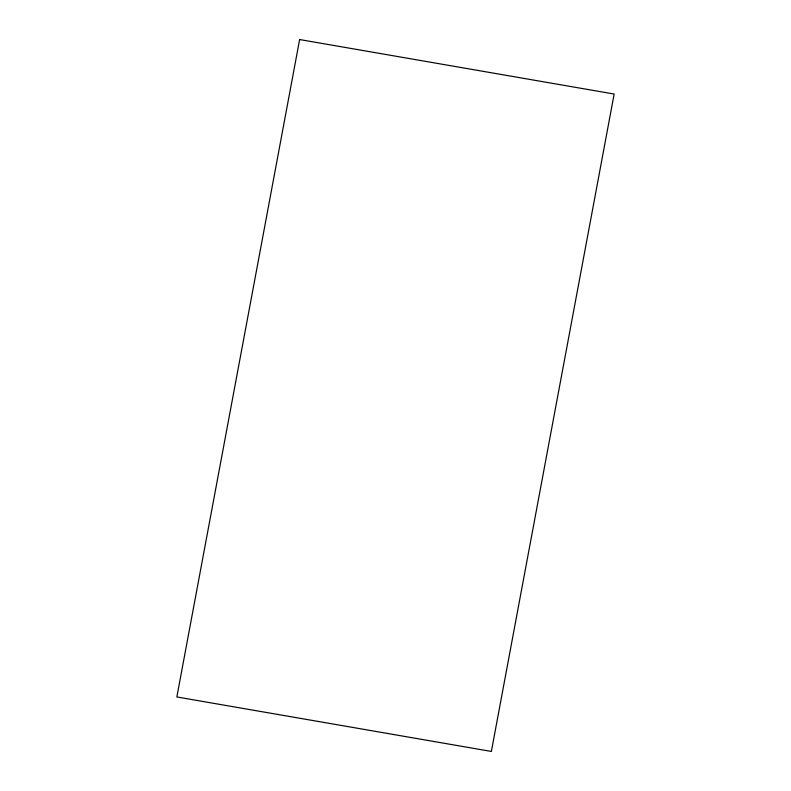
<?xml version="1.0" encoding="UTF-8"?>
<svg xmlns="http://www.w3.org/2000/svg" width="791" height="791" viewBox="0 0 791 791"><rect width="100%" height="100%" fill="white"/><g stroke="black" fill="none" stroke-linecap="round" stroke-linejoin="round"><path stroke-width="1.19" d="M299.631 39.55L176.848 696.96L491.369 751.45L614.152 94.04L299.631 39.55"/></g></svg>
